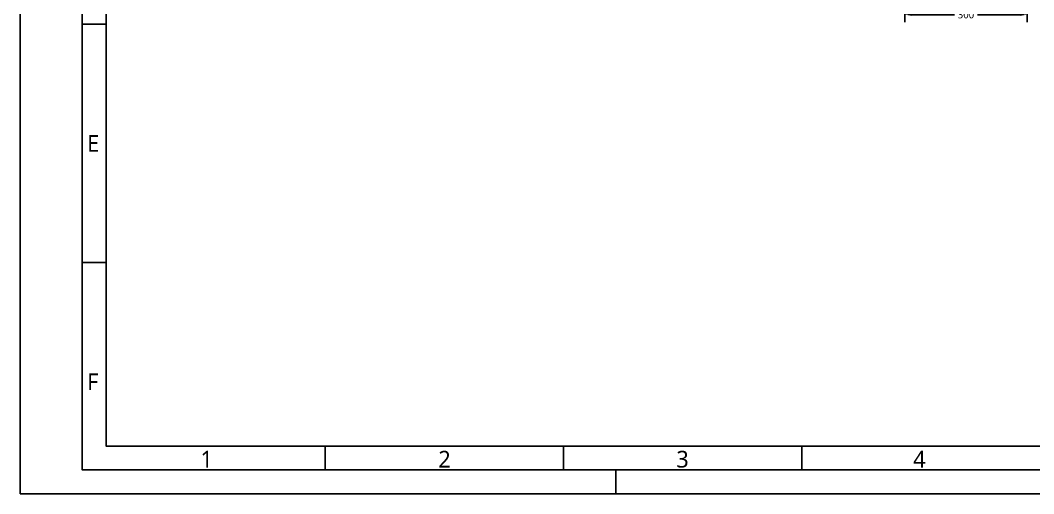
# Model space of a CAD drawing. Header units: millimetres. Extents: x 285 to 8665, y 589 to 4057.
# Drawn here: x 285 to 2768, y 589 to 1748 of the extents above; entities that cross this region are included whole.
import ezdxf
from ezdxf.enums import TextEntityAlignment as Align

# ---------------------------------------------------------------- set-up
doc = ezdxf.new("R2010")
doc.units = ezdxf.units.MM
doc.header["$LTSCALE"] = 6
for name, color, linetype in [('035', 5, 'Continuous'), ('07', 7, 'Continuous'), ('DIMEN', 120, 'Continuous')]:
    doc.layers.add(name, color=color, linetype=linetype)
doc.styles.add('ISO Proportional', font='Microsoft JhengHei.ttf')
doc.styles.get("Standard").update_dxf_attribs({"font": 'Microsoft JhengHei.ttf'})
doc.styles.add('WD', font='Microsoft JhengHei.ttf')
doc.dimstyles.new('-', dxfattribs={"dimscale": 100, "dimtxt": 0.18, "dimasz": 0.18, "dimexe": 0.18, "dimexo": 0.0625, "dimgap": 0.09, "dimtad": 0, "dimtih": 1, "dimtoh": 1, "dimzin": 0, "dimdsep": 46, "dimtxsty": 'WD', "dimcen": 0.09, "dimadec": 0, "dimazin": 0, "dimtfac": 1, "dimtofl": 0, "dimtmove": 2, "dimatfit": 3, "dimfxl": 1, "dimtolj": 1, "dimtzin": 0, "dimarcsym": 0})

# ---------------------------------------------------------------- blocks, each defined once
blk = doc.blocks.new('IEC_border_a3')
at = {"layer": '035'}
for p, q in [((17.98, 98.54), (13, 98.54)), ((18, 48.5), (13.02, 48.5)), ((64, 10), (64, 5)), ((114, 10), (114, 5)), ((164, 10), (164, 5)), ((125, 0), (125, 5))]:
    blk.add_line(p, q, dxfattribs=at)
for points in [[(0, 297), (420, 297), (420, 0), (0, 0)], [(18, 287), (410, 287), (410, 10), (18, 10)]]:
    blk.add_lwpolyline(points, close=True, dxfattribs=at)
at = {"layer": '07'}
blk.add_lwpolyline([(13, 292), (415, 292), (415, 5), (13, 5)], close=True, dxfattribs=at)
at = {"layer": '035', "style": 'ISO Proportional'}
for s, p in [('E', (14.02, 71.75)), ('F', (14.02, 21.75)), ('1', (37.81, 5.5)), ('2', (87.73, 5.5)), ('3', (137.68, 5.5)), ('4', (187.38, 5.5))]:
    blk.add_text(s, height=3.5, dxfattribs=at).set_placement(p)
blk = doc.blocks.new('電腦輔助電機製圖作業圖框')
at = {"xscale": 0.7070707070707071, "yscale": 0.7070707070707071, "zscale": 0.7070707070707071}
blk.add_blockref('IEC_border_a3', (0, 0), dxfattribs=at)
for tag, height, p in [('@科系', 3.54, (208.59, 31.82)), ('@班級', 3.54, (243.94, 31.82)), ('@項目', 3.54, (279.29, 31.82)), ('@學號', 2.36, (208.59, 24.75)), ('@姓名', 3.54, (243.94, 24.75)), ('@日期', 2.36, (279.29, 24.75)), ('@作業', 3.54, (227.52, 14.49)), ('@頁次', 3.54, (272.22, 10.61)), ('@總頁次', 3.54, (286.36, 10.61))]:
    blk.add_attdef(tag, text='', height=height).set_placement(p, align=Align.MIDDLE_CENTER)
at = {"flags": 9}
blk.add_attdef('WD_TB', (0, 0), '', height=3.54, dxfattribs=at)
blk = doc.blocks.new('*D78')
at = {"layer": 'Defpoints', "color": 0, "transparency": 16777216}
for p in [(2452.1, 1914.7), (2752.1, 1914.7), (2752.1, 1762.1)]:
    blk.add_point(p, dxfattribs=at)
at = {"layer": 'DIMEN', "color": 0, "lineweight": -2, "transparency": 16777216}
for p, q in [((2452.1, 1908.4), (2452.1, 1744.1)), ((2752.1, 1908.4), (2752.1, 1744.1)), ((2470.1, 1762.1), (2573.7, 1762.1)), ((2734.1, 1762.1), (2630.4, 1762.1))]:
    blk.add_line(p, q, dxfattribs=at)
at = {"layer": 'DIMEN', "color": 0, "transparency": 16777216}
for points in [[(2470.1, 1765.1), (2470.1, 1759.1), (2452.1, 1762.1)], [(2734.1, 1765.1), (2734.1, 1759.1), (2752.1, 1762.1)]]:
    blk.add_solid(points, dxfattribs=at)
at = {"layer": 'DIMEN', "color": 0, "transparency": 16777216, "insert": (2602.1, 1762.1), "char_height": 18, "attachment_point": 5, "style": 'WD'}
blk.add_mtext('\\A1;300', dxfattribs=at)

msp = doc.modelspace()

# ---------------------------------------------------------------- block references
at = {"xscale": 16.51536635913081, "yscale": 16.51536635913081, "zscale": 16.51536635913081}
msp.add_blockref('電腦輔助電機製圖作業圖框', (284.586, 588.536), dxfattribs=at)

# ---------------------------------------------------------------- dimensions: what is measured, and where the dimension line sits
at = {"layer": 'DIMEN'}
dim = msp.add_linear_dim(base=(2752.052, 1762.092), p1=(2452.052, 1914.681), p2=(2752.052, 1914.681), dimstyle='-', override={"dimdec": 0}, dxfattribs=at)
dim.commit()
dim.dimension.update_dxf_attribs({"geometry": '*D78', "text_midpoint": (2602.052, 1762.092)})

doc.saveas('drawing.dxf')
